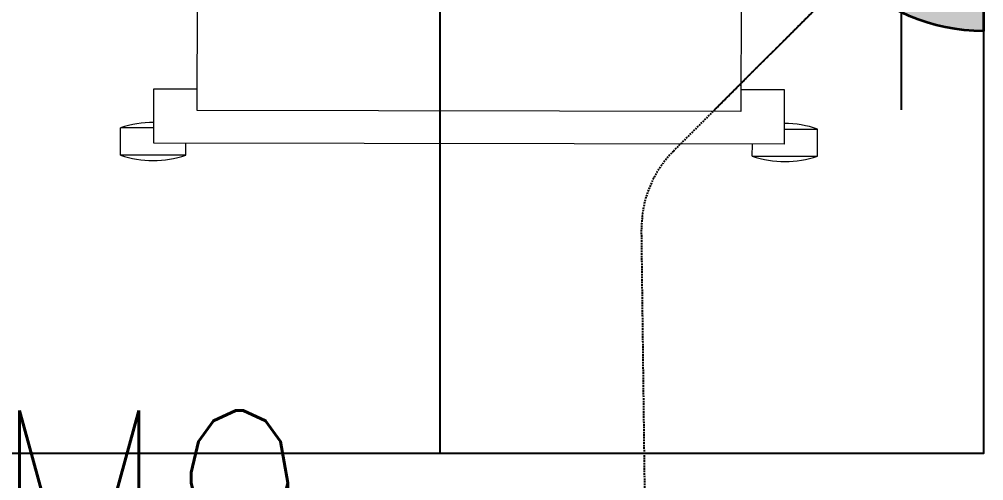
# Model space of a CAD drawing. Extents: x -178977 to 231842, y -29287 to 19916.
# Drawn here: x 37589 to 38476, y -6835 to -6411 of the extents above; entities that cross this region are included whole.
import ezdxf
from ezdxf import colors
from ezdxf.entities.mleader import LeaderData, LeaderLine
from ezdxf.enums import TextEntityAlignment as Align
from ezdxf.math import Vec2, Vec3

# ---------------------------------------------------------------- set-up
doc = ezdxf.new("R2010")
doc.units = 0
doc.header["$LTSCALE"] = 0.25
doc.linetypes.add('DASHDOT', pattern=[25.4, 12.7, -6.35, 0, -6.35])
doc.linetypes.add('HIDDEN', pattern=[9.525, 6.35, -3.175])
doc.layers.add('01-First Floor-FUR$0$FALSE CEILING', color=251, linetype='Continuous')
for name, color, linetype, lineweight in [('01-First Floor-FUR$0$LOADING', 253, 'Continuous', 5), ('01-First Floor-FUR$0$TME-MEDICAL EQUIPMENT', 42, 'Continuous', 13), ('01-First Floor-FUR$0$Walls', 251, 'Continuous', 5), ('E-LITE-CIRC', 6, 'Continuous', 25), ('E-LITE-CLNG-CNDT', 6, 'DASHDOT', 35), ('E-LITE-EXIT-NUMB', 6, 'Continuous', 25), ('E-POWR-FLOR-CNDT', 6, 'HIDDEN', 25), ('E-POWR-WALL @ 100', 4, 'Continuous', 35)]:
    doc.layers.add(name, color=color, linetype=linetype, lineweight=lineweight)
doc.styles.add('DC_SIMPLEX', font='SIMPLEX.shx', dxfattribs={"width": 0.7})

# ---------------------------------------------------------------- blocks, each defined once
blk = doc.blocks.new('01-First Floor-FUR$0$workstation')
at = {"layer": '01-First Floor-FUR$0$LOADING'}
for p, q in [((2797.299, -990.665, 0), (2797.295, -993.165, 0)), ((2803.299, -990.675, 0), (2797.299, -990.665, 0)), ((2803.299, -990.675, 0), (2803.297, -991.786, 0)), ((2855.414, -990.761, 0), (2855.412, -991.872, 0)), ((2855.414, -990.761, 0), (2861.414, -990.771, 0)), ((2861.414, -990.771, 0), (2861.41, -993.271, 0)), ((2800.355, -991.781, 0), (2800.347, -996.781, 0)), ((2800.355, -991.781, 0), (2858.355, -991.877, 0)), ((2858.355, -991.877, 0), (2858.347, -996.877, 0)), ((2800.353, -993.17, 0), (2797.295, -993.165, 0)), ((2858.353, -993.266, 0), (2861.41, -993.271, 0)), ((2804.249, -1055.787, 0), (2804.35, -994.788, 0)), ((2804.35, -994.788, 0), (2854.35, -994.87, 0)), ((2854.35, -994.87, 0), (2854.249, -1055.87, 0)), ((2800.347, -996.781, 0), (2804.347, -996.788, 0)), ((2858.347, -996.877, 0), (2854.347, -996.87, 0))]:
    blk.add_line(p, q, dxfattribs=at)
for centre, start, end in [((2800.285, -999.42, 0), 70.98047, 108.82976), ((2858.4, -999.516, 0), 70.98047, 108.82976), ((2800.31, -984.42, 0), 250.98047, 270.26174), ((2858.425, -984.516, 0), 269.54848, 288.82976)]:
    blk.add_arc(centre, 9.25, start, end, dxfattribs=at)
blk = doc.blocks.new('01-First Floor-FUR')
at = {"layer": '01-First Floor-FUR$0$FALSE CEILING', "linetype": 'Continuous'}
blk.add_line((37976, -6810), (37976, -2810), dxfattribs=at)
at = {"layer": '01-First Floor-FUR$0$FALSE CEILING'}
blk.add_lwpolyline([(34976, -2810), (38476, -2810), (38476, -6810), (34976, -6810)], close=True, dxfattribs=at)
at = {"layer": '01-First Floor-FUR$0$Walls'}
for p, q in [((38476, -2810), (38476, -6810)), ((38476, -6810), (36056, -6810))]:
    blk.add_line(p, q, dxfattribs=at)
at = {"layer": '01-First Floor-FUR$0$TME-MEDICAL EQUIPMENT', "xscale": 10, "yscale": 10, "zscale": 10, "rotation": 180}
blk.add_blockref('01-First Floor-FUR$0$workstation', (66296.22, -16443.23, -0.1), dxfattribs=at)
blk = doc.blocks.new('*U164')
h = blk.add_hatch(color=253)
edge = h.paths.add_edge_path()
edge.add_line((0, -1.75), (0, 1.75))
edge.add_arc((0, 0), 1.75, 270, 450, ccw=False)
for p, q in [((1.6771, 0.5), (3.2113, 0.5)), ((1.6771, -0.5), (3.2113, -0.5))]:
    blk.add_line(p, q)
blk.add_lwpolyline([(0, -1.75, 1), (0, 1.75)], format="xyb", close=True)
at = {"layer": 'Defpoints'}
for p, q in [((2.4749, 2.4749), (0, 0)), ((0.7582, 2.4749), (0.7582, -2.4749)), ((2.4749, -2.4749), (0, 0))]:
    blk.add_line(p, q, dxfattribs=at)
at = {"layer": 'E-LITE-EXIT-NUMB', "style": 'DC_SIMPLEX', "width": 0.7, "flags": 8}
blk.add_attdef('TYPE', text='', height=2, rotation=360, dxfattribs=at).set_placement((-2.682, 5.2383), align=Align.RIGHT)
blk.add_attdef('CIRCUIT', (2.682, 5.2383), '', height=2, rotation=360, dxfattribs=at)
blk = doc.blocks.new('ARR0W')
at = {"color": 45}
blk.add_ellipse((0, 0), major_axis=(0.4, 0), ratio=0.4, dxfattribs=at)
at = {"color": 45, "ltscale": 0.5}
blk.add_solid([(-1.4, 0.1667), (-0.4, 0), (-1.4, -0.1667)], dxfattribs=at)

msp = doc.modelspace()

# ---------------------------------------------------------------- linework, layer by layer
at = {"layer": 'E-POWR-FLOR-CNDT'}
msp.add_lwpolyline([(38352.26, -12129.83), (38228.51, -12006.08), (38161.38, -6603.73, -0.202144), (38190.67, -6531.78), (38352.26, -6370.19)], format="xyb", dxfattribs=at)

# ---------------------------------------------------------------- block references
at = {"layer": 'E-LITE-CLNG-CNDT'}
msp.add_blockref('01-First Floor-FUR', (0, 0), dxfattribs=at)
at = {"layer": 'E-POWR-WALL @ 100', "xscale": -100, "yscale": 100, "zscale": 100}
msp.add_blockref('*U164', (38476, -6246.45), dxfattribs=at)

# ---------------------------------------------------------------- leaders
at = {"layer": 'E-LITE-CIRC'}
ml = msp.add_multileader_mtext('Standard', dxfattribs=at)
ml.set_content('{\\Fdc_el_romans|c0;\\W0.8;TO\\Fromans|c0; \\Fsimplex|c0;PP-F1/M9}', color=256, style='DC_SIMPLEX')
ml.set_leader_properties()
ml.set_arrow_properties(name='ARR0W')
ml.build(insert=Vec2(0, 0))
ml.multileader.update_dxf_attribs({"dogleg_length": 200, "arrow_head_size": 140, "scale": 100})
ctx = ml.context
ctx.base_point, ctx.scale, ctx.char_height, ctx.arrow_head_size, ctx.landing_gap_size, ctx.plane_origin, ctx.plane_x_axis, ctx.plane_y_axis = Vec3(36137.27, -6903.72, 14.82), 100, 200, 140, 140, Vec3(43451.88, 1907.07, 14.82), Vec3(1, -0.000001, 0), Vec3(0.000001, 1, 0)
notes = []
notes.append((ctx, [(0, (1, 1, 0), (36028.48, -6903.72, 14.82), (1, -0.000001, 0), 108.79, [(0, [(35424.55, -7488.44, 14.82)], 0, [])])]))
ctx.mtext.insert, ctx.mtext.text_direction, ctx.mtext.rotation, ctx.mtext.flow_direction = Vec3(36277.27, -6770.38, 14.82), Vec3(1, -0.000001, 0), 6.283185, 5
for ctx, leaders in notes:
    for number, flags, end, landing, length, lines in leaders:
        leader = LeaderData()
        leader.index, (leader.has_last_leader_line, leader.has_dogleg_vector, leader.attachment_direction) = number, flags
        leader.last_leader_point, leader.dogleg_vector, leader.dogleg_length = Vec3(end), Vec3(landing), length
        for number, points, colour, breaks in lines:
            line = LeaderLine()
            line.index, line.vertices, line.color, line.breaks = number, Vec3.list(points), colors.encode_raw_color(colour), breaks
            leader.lines.append(line)
        ctx.leaders.append(leader)

doc.saveas('drawing.dxf')
